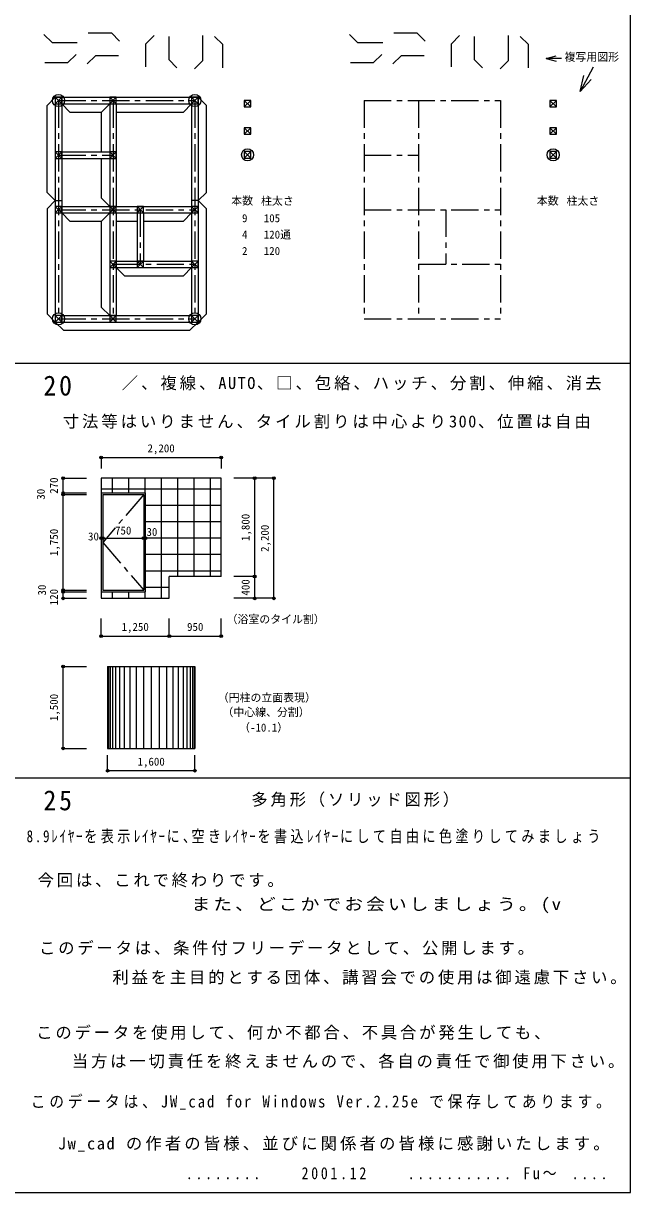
# Model space of a CAD drawing. Units: millimetres at full size, sheet at 1:100. Extents: x -54652 to 58452, y -19402 to 19598.
# Drawn here: x 16865 to 27995, y -19402 to 2023 of the extents above; entities that cross this region are included whole.
import ezdxf
from ezdxf.enums import TextEntityAlignment as Align

# ---------------------------------------------------------------- set-up
doc = ezdxf.new("R2010")
doc.units = ezdxf.units.MM
doc.header["$LTSCALE"] = 100
doc.header["$PDMODE"] = 32
doc.header["$PDSIZE"] = 50
doc.linetypes.add('CHAIN1', pattern=[8, 5, -1, 1, -1])
for name, color, linetype in [('0-0_作図ﾚｲﾔｰ', 4, 'Continuous'), ('0-7_作図例', 4, 'Continuous'), ('0-F_枠', 4, 'Continuous')]:
    doc.layers.add(name, color=color, linetype=linetype)
doc.styles.add('ＭＳ 明朝', font='')
doc.styles.get('ＭＳ 明朝').set_extended_font_data('MS Mincho')

msp = doc.modelspace()

# ---------------------------------------------------------------- linework, layer by layer
at = {"layer": '0-0_作図ﾚｲﾔｰ', "color": 7}
for p, q in [((23654.4, 1848.1), (24078.6, 1848.1)), ((24228.6, 1698.1), (24078.6, 1848.1)), ((24861.1, 1801.2), (24711.1, 1651.2)), ((25128.6, 1783.8), (25128.6, 1359.6)), ((25971.2, 1783.3), (26121.2, 1633.3)), ((24711.1, 1227), (24711.1, 1651.2)), ((26121.2, 1209), (26121.2, 1633.3)), ((22859, 1304.6), (23283.2, 1304.6)), ((23433.2, 1454.6), (23283.2, 1304.6)), ((23637, 1280.5), (23787, 1430.5)), ((24211.2, 1430.5), (23787, 1430.5)), ((25278.6, 1209.6), (25128.6, 1359.6))]:
    msp.add_line(p, q, dxfattribs=at)
at = {"layer": '0-0_作図ﾚｲﾔｰ'}
for p, q in [((26450.4, 1380.8), (26630.5, 1429.1)), ((26726.8, 1380.8), (26450.4, 1380.8)), ((26450.4, 1380.8), (26628.2, 1333.1)), ((27307.8, 1221.5), (27068.8, 776.3)), ((27068.8, 776.3), (27137.5, 1068.4)), ((27068.8, 776.3), (27274.3, 994.9)), ((18290.6, -7412), (18320.6, -7412)), ((18320.6, -7412), (19070.6, -7412)), ((19070.6, -7412), (19100.6, -7412))]:
    msp.add_line(p, q, dxfattribs=at)
at = {"layer": '0-0_作図ﾚｲﾔｰ', "linetype": 'CHAIN1'}
for p, q in [((23109, 608.9), (25609, 608.9)), ((24109, 608.9), (24109, -3391.1)), ((25609, 608.9), (25609, -3391.1)), ((23109, -391.1), (24109, -391.1)), ((23109, -1391.1), (25609, -1391.1)), ((24609, -1391.1), (24609, -2391.1)), ((24109, -2391.1), (25609, -2391.1))]:
    msp.add_line(p, q, dxfattribs=at)
at = {"layer": '0-0_作図ﾚｲﾔｰ', "color": 3}
for p, q in [((26634.9, 612.6), (26514.9, 492.6)), ((26634.9, 492.6), (26514.9, 612.6))]:
    msp.add_line(p, q, dxfattribs=at)
at = {"layer": '0-0_作図ﾚｲﾔｰ', "color": 2}
for p, q in [((26634.9, 111.2), (26514.9, 111.2)), ((26634.9, 111.2), (26514.9, -8.8)), ((26634.9, -8.8), (26514.9, 111.2)), ((26514.9, 111.2), (26514.9, -8.8)), ((26634.9, -8.8), (26634.9, 111.2)), ((26514.9, -8.8), (26634.9, -8.8)), ((26634.9, -324.4), (26514.9, -324.4)), ((26634.9, -324.4), (26514.9, -444.4)), ((26634.9, -444.4), (26514.9, -324.4)), ((26514.9, -324.4), (26514.9, -444.4)), ((26634.9, -444.4), (26634.9, -324.4)), ((26514.9, -444.4), (26634.9, -444.4))]:
    msp.add_line(p, q, dxfattribs=at)
at = {"layer": '0-0_作図ﾚｲﾔｰ', "color": 7}
for points in [[(22840.1, 1821.4), (22990.1, 1671.4), (23451.1, 1671.4)], [(25604.4, 1190.1), (25754.4, 1340.1), (25754.4, 1801.1)]]:
    msp.add_lwpolyline(points, dxfattribs=at)
at = {"layer": '0-0_作図ﾚｲﾔｰ', "linetype": 'CHAIN1'}
msp.add_lwpolyline([(23109, 608.9), (23109, -3391.1), (25609, -3391.1)], dxfattribs=at)
at = {"layer": '0-0_作図ﾚｲﾔｰ', "color": 3}
msp.add_lwpolyline([(26514.9, 492.6), (26634.9, 492.6), (26634.9, 612.6), (26514.9, 612.6)], close=True, dxfattribs=at)
at = {"layer": '0-0_作図ﾚｲﾔｰ', "color": 2}
msp.add_circle((26574.9, -384.4), 110.9, dxfattribs=at)
at = {"layer": '0-7_作図例', "color": 7}
for p, q in [((18054.4, 1848.1), (18478.6, 1848.1)), ((18628.6, 1698.1), (18478.6, 1848.1)), ((19261.1, 1801.2), (19111.1, 1651.2)), ((19528.6, 1783.8), (19528.6, 1359.6)), ((20371.2, 1783.3), (20521.2, 1633.3)), ((19111.1, 1227), (19111.1, 1651.2)), ((20521.2, 1209), (20521.2, 1633.3)), ((17259, 1304.6), (17683.2, 1304.6)), ((17833.2, 1454.6), (17683.2, 1304.6)), ((18037, 1280.5), (18187, 1430.5)), ((18611.2, 1430.5), (18187, 1430.5)), ((19678.6, 1209.6), (19528.6, 1359.6)), ((17449, 668.9), (17299, 518.9)), ((17449, 668.9), (20069, 668.9)), ((17449, 668.9), (17449, -3451.1)), ((17569, 668.9), (17569, -3451.1)), ((19949, 668.9), (19949, -3451.1)), ((20069, 668.9), (20219, 518.9)), ((20069, 668.9), (20069, -3451.1)), ((17299, -1073.8), (17299, 518.9)), ((17569, 548.9), (17719, 398.9)), ((17569, 548.9), (19949, 548.9)), ((18449, 548.9), (18299, 398.9)), ((18569, 548.9), (18569, -1331.1)), ((19949, 548.9), (19799, 398.9)), ((20219, -1073.8), (20219, 518.9)), ((17719, 398.9), (18299, 398.9)), ((18299, -331.1), (18299, 398.9)), ((18569, 398.9), (19799, 398.9)), ((17569, -331.1), (18449, -331.1)), ((17569, -451.1), (18449, -451.1)), ((17449, -1223.8), (17299, -1073.8)), ((17449, -1223.8), (17299, -1373.8)), ((17449, -1223.8), (17569, -1223.8)), ((20069, -1223.8), (19949, -1223.8)), ((20069, -1223.8), (20219, -1073.8)), ((20069, -1223.8), (20219, -1373.8)), ((17299, -1373.8), (17299, -3301.1)), ((17569, -1331.1), (19949, -1331.1)), ((17569, -1451.1), (17719, -1601.1)), ((17569, -1451.1), (19949, -1451.1)), ((18449, -1451.1), (18299, -1601.1)), ((18449, -1451.1), (18449, -3331.1)), ((18569, -1451.1), (18569, -3331.1)), ((18949, -1451.1), (18949, -2331.1)), ((19069, -1451.1), (19069, -2331.1)), ((19949, -1451.1), (19799, -1601.1)), ((20219, -3301.1), (20219, -1373.8)), ((17719, -1601.1), (18299, -1601.1)), ((18299, -3181.1), (18299, -1601.1)), ((18569, -1601.1), (18949, -1601.1)), ((19069, -1601.1), (19799, -1601.1)), ((18569, -2331.1), (19949, -2331.1)), ((18569, -2451.1), (19949, -2451.1)), ((18569, -2451.1), (18719, -2601.1)), ((19949, -2451.1), (19799, -2601.1)), ((18719, -2601.1), (19799, -2601.1)), ((18449, -3331.1), (18299, -3181.1)), ((17449, -3451.1), (17299, -3301.1)), ((17569, -3331.1), (18569, -3331.1)), ((18569, -3331.1), (19949, -3331.1)), ((20069, -3451.1), (20219, -3301.1)), ((17449, -3451.1), (20069, -3451.1)), ((17449, -3451.1), (17599, -3601.1)), ((17599, -3601.1), (19919, -3601.1)), ((20069, -3451.1), (19919, -3601.1)), ((18290.6, -6312), (18290.6, -8512)), ((20490.6, -6312), (18290.6, -6312)), ((20490.6, -8112), (20490.6, -6312)), ((18290.6, -6582), (19100.6, -6582)), ((18320.6, -6612), (18320.6, -8362)), ((19100.6, -6582), (19100.6, -8392)), ((20490.6, -8112), (19540.6, -8112)), ((19540.6, -8512), (19540.6, -8112)), ((18290.6, -8392), (19100.6, -8392)), ((18290.6, -8512), (19540.6, -8512)), ((18320.6, -8362), (19070.6, -8362)), ((18409.8, -9761.7), (20009.8, -9761.7)), ((18409.8, -9761.7), (18409.8, -11261.7)), ((20009.8, -9761.7), (20009.8, -11261.7)), ((18409.8, -11261.7), (20009.8, -11261.7))]:
    msp.add_line(p, q, dxfattribs=at)
at = {"layer": '0-7_作図例', "color": 2}
for p, q in [((17569, 668.9), (17449, 668.9)), ((17569, 668.9), (17449, 548.9)), ((17569, 548.9), (17449, 668.9)), ((17449, 668.9), (17449, 548.9)), ((17569, 548.9), (17569, 668.9)), ((20069, 668.9), (19949, 668.9)), ((20069, 668.9), (19949, 548.9)), ((20069, 548.9), (19949, 668.9)), ((19949, 668.9), (19949, 548.9)), ((20069, 548.9), (20069, 668.9)), ((17449, 548.9), (17569, 548.9)), ((19949, 548.9), (20069, 548.9)), ((21034.9, 111.2), (20914.9, 111.2)), ((21034.9, 111.2), (20914.9, -8.8)), ((21034.9, -8.8), (20914.9, 111.2)), ((20914.9, 111.2), (20914.9, -8.8)), ((21034.9, -8.8), (21034.9, 111.2)), ((20914.9, -8.8), (21034.9, -8.8)), ((21034.9, -324.4), (20914.9, -324.4)), ((21034.9, -324.4), (20914.9, -444.4)), ((21034.9, -444.4), (20914.9, -324.4)), ((20914.9, -324.4), (20914.9, -444.4)), ((21034.9, -444.4), (21034.9, -324.4)), ((20914.9, -444.4), (21034.9, -444.4)), ((17569, -1331.1), (17449, -1331.1)), ((17569, -1331.1), (17449, -1451.1)), ((17569, -1451.1), (17449, -1331.1)), ((17449, -1331.1), (17449, -1451.1)), ((17449, -1451.1), (17569, -1451.1)), ((17569, -1451.1), (17569, -1331.1)), ((20069, -1331.1), (19949, -1331.1)), ((20069, -1331.1), (19949, -1451.1)), ((20069, -1451.1), (19949, -1331.1)), ((19949, -1331.1), (19949, -1451.1)), ((19949, -1451.1), (20069, -1451.1)), ((20069, -1451.1), (20069, -1331.1)), ((17569, -3331.1), (17449, -3331.1)), ((17569, -3331.1), (17449, -3451.1)), ((17569, -3451.1), (17449, -3331.1)), ((17449, -3331.1), (17449, -3451.1)), ((17569, -3451.1), (17569, -3331.1)), ((20069, -3331.1), (19949, -3331.1)), ((20069, -3331.1), (19949, -3451.1)), ((20069, -3451.1), (19949, -3331.1)), ((19949, -3331.1), (19949, -3451.1)), ((20069, -3451.1), (20069, -3331.1)), ((17449, -3451.1), (17569, -3451.1)), ((19949, -3451.1), (20069, -3451.1))]:
    msp.add_line(p, q, dxfattribs=at)
at = {"layer": '0-7_作図例', "color": 3}
for p, q in [((18569, 668.9), (18449, 548.9)), ((18569, 548.9), (18449, 668.9)), ((21034.9, 612.6), (20914.9, 492.6)), ((21034.9, 492.6), (20914.9, 612.6)), ((17569, -331.1), (17449, -451.1)), ((17569, -451.1), (17449, -331.1)), ((18569, -331.1), (18449, -451.1)), ((18569, -451.1), (18449, -331.1)), ((18569, -1331.1), (18449, -1451.1)), ((18569, -1451.1), (18449, -1331.1)), ((19069, -1331.1), (18949, -1451.1)), ((19069, -1451.1), (18949, -1331.1)), ((18569, -2331.1), (18449, -2451.1)), ((18569, -2451.1), (18449, -2331.1)), ((19069, -2331.1), (18949, -2451.1)), ((19069, -2451.1), (18949, -2331.1)), ((20069, -2331.1), (19949, -2451.1)), ((20069, -2451.1), (19949, -2331.1)), ((18569, -3331.1), (18449, -3451.1)), ((18569, -3451.1), (18449, -3331.1))]:
    msp.add_line(p, q, dxfattribs=at)
at = {"layer": '0-7_作図例', "linetype": 'CHAIN1'}
for p, q in [((17509, 608.9), (20009, 608.9)), ((18509, 608.9), (18509, -3391.1)), ((20009, 608.9), (20009, -3391.1)), ((17509, -391.1), (18509, -391.1)), ((17509, -1391.1), (20009, -1391.1)), ((19009, -1391.1), (19009, -2391.1)), ((18509, -2391.1), (20009, -2391.1))]:
    msp.add_line(p, q, dxfattribs=at)
at = {"layer": '0-7_作図例'}
for p, q in [((18290.6, -5930.6), (18290.6, -6134.3)), ((18290.6, -5930.6), (20490.6, -5930.6)), ((20490.6, -5930.6), (20490.6, -6134.3)), ((17592.8, -6312), (18024.3, -6312)), ((18490.6, -6312), (18490.6, -6582)), ((18790.6, -6312), (18790.6, -6582)), ((19090.6, -6312), (19090.6, -6582)), ((19390.6, -6312), (19390.6, -8512)), ((19690.6, -6312), (19690.6, -8112)), ((19990.6, -6312), (19990.6, -8112)), ((20290.6, -6312), (20290.6, -8112)), ((21104.7, -6312), (20721.5, -6312)), ((21457.8, -6312), (21104.7, -6312)), ((21457.8, -8512), (21457.8, -6312)), ((17592.8, -6582), (18024.3, -6582)), ((17592.8, -6612), (18024.3, -6612)), ((20490.6, -6512), (18290.6, -6512)), ((20490.6, -6812), (19100.6, -6812)), ((20490.6, -7112), (19100.6, -7112)), ((18290.6, -7412), (18290.6, -7514.8)), ((18320.6, -7412), (18320.6, -7514.8)), ((19070.6, -7412), (19070.6, -7514.8)), ((20490.6, -7412), (19100.6, -7412)), ((19100.6, -7412), (19100.6, -7514.8)), ((20490.6, -7712), (19100.6, -7712)), ((20490.6, -8012), (19100.6, -8012)), ((21104.7, -8112), (20721.5, -8112)), ((19540.6, -8312), (19100.6, -8312)), ((17592.8, -8362), (18024.3, -8362)), ((17592.8, -8392), (18024.3, -8392)), ((17592.8, -8512), (18024.3, -8512)), ((18490.6, -8392), (18490.6, -8512)), ((18790.6, -8392), (18790.6, -8512)), ((19090.6, -8392), (19090.6, -8512)), ((21104.7, -8512), (20721.5, -8512)), ((21457.8, -8512), (21104.7, -8512)), ((18290.6, -9203.3), (18290.6, -8882.8)), ((19540.6, -9203.3), (19540.6, -8882.8)), ((20490.6, -9203.3), (20490.6, -8882.8)), ((17592.8, -9761.7), (18024.3, -9761.7)), ((17592.8, -11261.7), (17592.8, -9761.7)), ((18424.4, -9761.7), (18424.4, -11261.7)), ((18453.5, -9761.7), (18453.5, -11261.7)), ((18497.1, -9761.7), (18497.1, -11261.7)), ((18555.3, -9761.7), (18555.3, -11261.7)), ((18628, -9761.7), (18628, -11261.7)), ((18715.3, -9761.7), (18715.3, -11261.7)), ((18817.1, -9761.7), (18817.1, -11261.7)), ((18933.5, -9761.7), (18933.5, -11261.7)), ((19064.4, -9761.7), (19064.4, -11261.7)), ((19209.8, -9761.7), (19209.8, -11261.7)), ((19355.3, -9761.7), (19355.3, -11261.7)), ((19486.2, -9761.7), (19486.2, -11261.7)), ((19602.6, -9761.7), (19602.6, -11261.7)), ((19704.4, -9761.7), (19704.4, -11261.7)), ((19791.7, -9761.7), (19791.7, -11261.7)), ((19864.4, -9761.7), (19864.4, -11261.7)), ((19922.6, -9761.7), (19922.6, -11261.7)), ((19966.2, -9761.7), (19966.2, -11261.7)), ((19995.3, -9761.7), (19995.3, -11261.7)), ((17592.8, -11261.7), (18024.3, -11261.7)), ((18409.8, -11669.8), (18409.8, -11386.1)), ((20009.8, -11669.8), (20009.8, -11386.1)), ((18409.8, -11669.8), (20009.8, -11669.8))]:
    msp.add_line(p, q, dxfattribs=at)
at = {"layer": '0-7_作図例', "color": 7}
for points in [[(17240.1, 1821.4), (17390.1, 1671.4), (17851.1, 1671.4)], [(20004.4, 1190.1), (20154.4, 1340.1), (20154.4, 1801.1)], [(18449, 548.9), (18449, -1331.1), (18299, -1181.1), (18299, -451.1)], [(18320.6, -6612), (19070.6, -6612), (19070.6, -8362)]]:
    msp.add_lwpolyline(points, dxfattribs=at)
at = {"layer": '0-7_作図例', "color": 3}
for points in [[(18449, 548.9), (18569, 548.9), (18569, 668.9), (18449, 668.9)], [(20914.9, 492.6), (21034.9, 492.6), (21034.9, 612.6), (20914.9, 612.6)], [(17449, -451.1), (17569, -451.1), (17569, -331.1), (17449, -331.1)], [(18449, -451.1), (18569, -451.1), (18569, -331.1), (18449, -331.1)], [(18449, -1451.1), (18569, -1451.1), (18569, -1331.1), (18449, -1331.1)], [(18949, -1451.1), (19069, -1451.1), (19069, -1331.1), (18949, -1331.1)], [(18449, -2451.1), (18569, -2451.1), (18569, -2331.1), (18449, -2331.1)], [(18949, -2451.1), (19069, -2451.1), (19069, -2331.1), (18949, -2331.1)], [(19949, -2451.1), (20069, -2451.1), (20069, -2331.1), (19949, -2331.1)], [(18449, -3451.1), (18569, -3451.1), (18569, -3331.1), (18449, -3331.1)]]:
    msp.add_lwpolyline(points, close=True, dxfattribs=at)
at = {"layer": '0-7_作図例', "linetype": 'CHAIN1'}
for points in [[(17509, 608.9), (17509, -3391.1), (20009, -3391.1)], [(19070.6, -6612), (18320.6, -7487), (19070.6, -8362)]]:
    msp.add_lwpolyline(points, dxfattribs=at)
at = {"layer": '0-7_作図例'}
for points in [[(17592.8, -8512), (17592.8, -8392), (17592.8, -8362), (17592.8, -6612), (17592.8, -6582), (17592.8, -6312)], [(21104.7, -8512), (21104.7, -8112), (21104.7, -6312)], [(18290.6, -9203.3), (19540.6, -9203.3), (20490.6, -9203.3)]]:
    msp.add_lwpolyline(points, dxfattribs=at)
at = {"layer": '0-7_作図例', "color": 2}
for centre in [(17509, 608.9), (20009, 608.9), (20974.9, -384.4), (17509, -3391.1), (20009, -3391.1)]:
    msp.add_circle(centre, 110.9, dxfattribs=at)
at = {"layer": '0-7_作図例'}
for p in [(18290.6, -5930.6), (20490.6, -5930.6), (17592.8, -6312), (21104.7, -6312), (21457.8, -6312), (17592.8, -6582), (17592.8, -6612), (18290.6, -7412), (18320.6, -7412), (19070.6, -7412), (19100.6, -7412), (21104.7, -8112), (17592.8, -8362), (17592.8, -8392), (17592.8, -8512), (21104.7, -8512), (21457.8, -8512), (18290.6, -9203.3), (19540.6, -9203.3), (20490.6, -9203.3), (17592.8, -9761.7), (17592.8, -11261.7), (18409.8, -11669.8), (20009.8, -11669.8)]:
    msp.add_point(p, dxfattribs=at)
at = {"layer": '0-F_枠', "color": 6}
for p, q in [((27995.3, -19402.3), (27995.3, 19597.7)), ((-28004.7, -4202.3), (27995.3, -4202.3)), ((-28004.7, -11802.3), (27995.3, -11802.3)), ((-28004.7, -19402.3), (27995.3, -19402.3))]:
    msp.add_line(p, q, dxfattribs=at)

# ---------------------------------------------------------------- texts
at = {"layer": '0-0_作図ﾚｲﾔｰ', "style": 'ＭＳ 明朝'}
for s, p in [('複写用図形', (26783.1, 1291.4)), ('本数', (26275.8, -1343.8)), ('柱太さ', (26820.2, -1347.9)), ('750', (18545.6, -7387.1)), ('30', (19121.7, -7412.8)), ('30', (18050.7, -7495.1))]:
    msp.add_text(s, height=146.6, dxfattribs=at).set_placement(p, align=Align.BOTTOM_LEFT)
at = {"layer": '0-7_作図例', "style": 'ＭＳ 明朝'}
for s, p in [('本数', (20675.8, -1343.8)), ('柱太さ', (21220.2, -1347.9)), ('9   105', (20872.9, -1664.2)), ('4   120通', (20872.9, -1964.2)), ('2   120', (20872.9, -2264.2)), ('2,200', (19140.6, -5880.6)), ('1,250', (18665.6, -9153.3)), ('950', (19865.6, -9153.3)), ('（浴室のタイル割）', (20589.8, -9012.7)), ('（円柱の立面表現）', (20428.4, -10449.3)), ('（中心線、分割）', (20513.7, -10715)), ('（-10.1）', (20819.5, -10998.1)), ('1,600', (18958.2, -11621.9))]:
    msp.add_text(s, height=146.6, dxfattribs=at).set_placement(p, align=Align.BOTTOM_LEFT)
for s, p in [('270', (17542.8, -6597)), ('30', (17301.5, -6704.7)), ('1,800', (21054.7, -7462)), ('1,750', (17542.8, -7737)), ('2,200', (21407.8, -7662)), ('30', (17323, -8460.4)), ('120', (17541.9, -8639.2)), ('400', (21054.7, -8462)), ('1,500', (17542.8, -10761.7))]:
    msp.add_text(s, height=146.6, rotation=90, dxfattribs=at).set_placement(p, align=Align.BOTTOM_LEFT)
at = {"layer": '0-7_作図例', "color": 7, "char_height": 219.9, "attachment_point": 7, "style": 'ＭＳ 明朝'}
for s, insert in [('\\T1.18;／、複線、AUTO、□、包絡、ハッチ、分割、伸縮、消去', (18669.1, -4703.1)), ('\\T1.18;寸法等はいりません、タイル割りは中心より300、位置は自由', (17586.5, -5404.7)), ('\\T1.17;多角形（ソリッド図形）', (21043.6, -12336.1)), ('\\T1.26;\\W0.8;8.9ﾚｲﾔｰを表示ﾚｲﾔｰに､空きﾚｲﾔｰを書込ﾚｲﾔｰにして自由に色塗りしてみましょう', (16924.2, -13006))]:
    msp.add_mtext(s, dxfattribs=dict(at, insert=insert))
at = {"layer": '0-F_枠', "color": 3, "char_height": 366.6, "attachment_point": 7, "style": 'ＭＳ 明朝'}
for s, insert in [('\\T1.21;\\W0.95;20', (17232.8, -4802.3)), ('\\T1.21;\\W0.95;25', (17232.8, -12402.3))]:
    msp.add_mtext(s, dxfattribs=dict(at, insert=insert))
at = {"layer": '0-F_枠', "char_height": 219.9, "attachment_point": 7, "style": 'ＭＳ 明朝'}
for s, insert in [('\\T1.17;今回は、これで終わりです。', (17126.9, -13810.6)), ('\\T1.16;\\W1.15;また、どこかでお会いしましょう。(v', (19945.7, -14284.6)), ('\\T1.17;このデータは、条件付フリーデータとして、公開します。', (17152.5, -15053.2)), ('\\T1.17;利益を主目的とする団体、講習会での使用は御遠慮下さい。', (18497.6, -15591.2)), ('\\T1.17;このデータを使用して、何か不都合、不具合が発生しても、', (17101.2, -16603.2)), ('\\T1.17;当方は一切責任を終えませんので、各自の責任で御使用下さい。', (17754.6, -17128.5)), ('\\T1.26;\\W0.9;このデータは、JW_cad\\~for\\~Windows\\~Ver.2.25e\\~で保存してあります。', (17000.9, -17884.3)), ('\\T1.19;Jw_cad\\~の作者の皆様、並びに関係者の皆様に感謝いたします。', (17498.4, -18652.9)), ('\\T1.39;\\W0.85;........\\~\\~\\~\\~2001.12\\~\\~\\~\\~...........\\~Fu～\\~....', (19843.2, -19159.8))]:
    msp.add_mtext(s, dxfattribs=dict(at, insert=insert))

doc.saveas('drawing.dxf')
